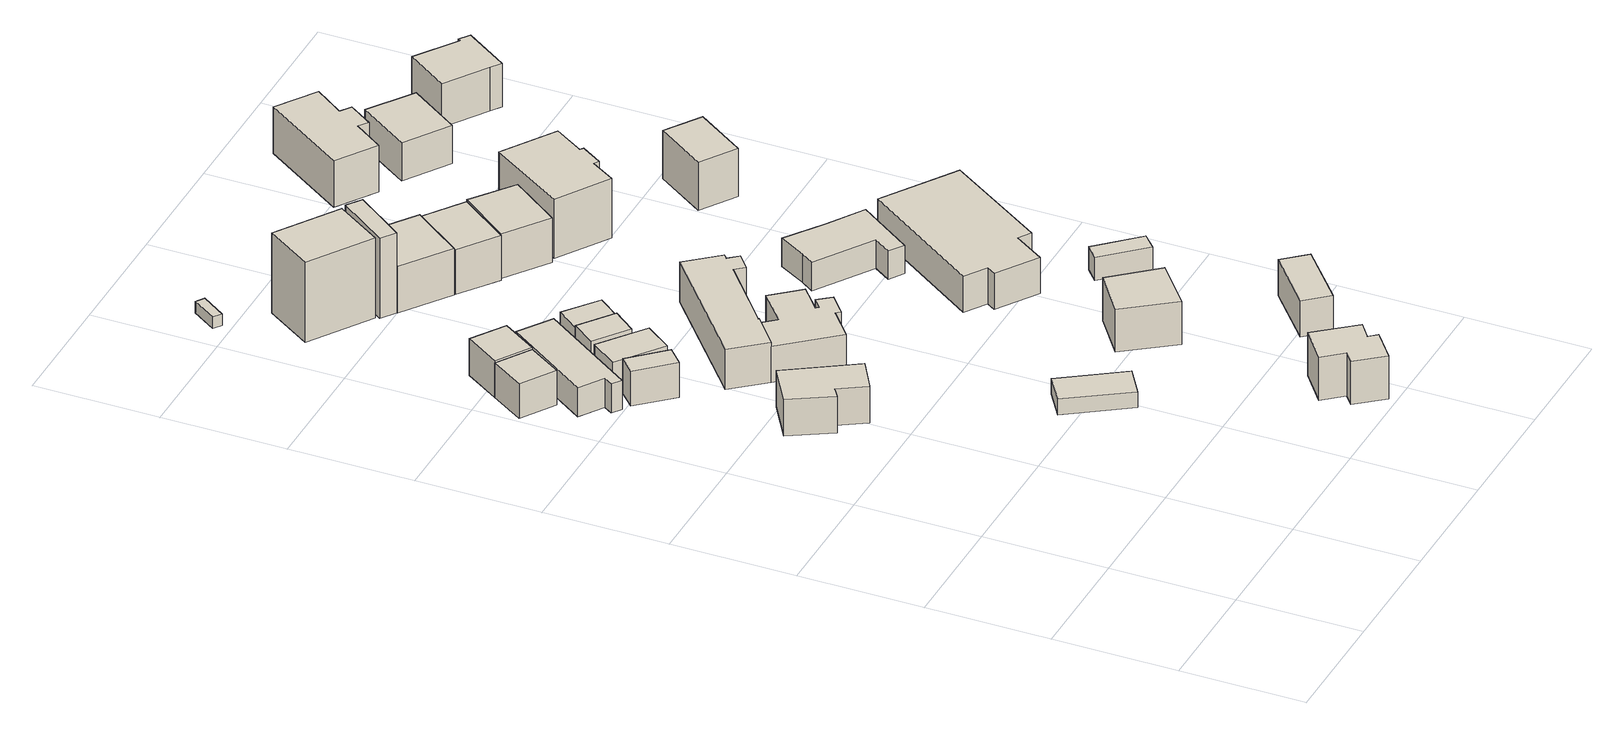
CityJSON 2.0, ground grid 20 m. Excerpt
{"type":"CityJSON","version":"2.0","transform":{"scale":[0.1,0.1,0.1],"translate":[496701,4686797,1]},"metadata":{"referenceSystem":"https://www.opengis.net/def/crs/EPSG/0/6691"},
"CityObjects":{
"building1":{"type":"Building","attributes":{"usage":"413","yearOfConstruction":1973,"measuredHeight":6.6,"storeysAboveGround":2,"storeysBelowGround":9999,"BuildingDetailAttribute.siteArea":130,"BuildingDetailAttribute.totalFloorArea":72,"BuildingDetailAttribute.buildingFootprintArea":41,"BuildingDetailAttribute.buildingRoofEdgeArea":85.5,"BuildingDetailAttribute.buildingStructureOrgType":"1","BuildingDetailAttribute.fireproofStructureType":"1003","BuildingDetailAttribute.urbanPlanType":"21","BuildingDetailAttribute.areaClassificationType":"22","BuildingDetailAttribute.districtsAndZonesType":"9","BuildingDetailAttribute.landUseType":"261","BuildingDetailAttribute.buildingCoverageRate":32,"BuildingDetailAttribute.floorAreaRate":55,"BuildingDetailAttribute.specifiedBuildingCoverageRate":80,"BuildingDetailAttribute.specifiedFloorAreaRate":200,"BuildingDetailAttribute.surveyYear":2018,"TsunamiRiskAttribute.description":"1","TsunamiRiskAttribute.rank":"3","TsunamiRiskAttribute.depth":3.58,"LandSlideRiskAttribute.description":"1","LandSlideRiskAttribute.areaType":"1","BuildingIDAttribute.prefecture":"01","BuildingIDAttribute.city":"01205","RealEstateIDAttribute.realEstateIDOfBuilding":"4302000064594-0000","RealEstateIDAttribute.numberOfRealEstateIDOfLand":1,"RealEstateIDAttribute.realEstateIDOfLand":"4302000068972-0000","RealEstateIDAttribute.matchingScore":97},"geometry":[{"type":"Solid","lod":"1","boundaries":[[[[0,1,2,3]],[[2,4,5,3]],[[1,6,4,2]],[[0,7,6,1]],[[3,5,7,0]],[[4,6,7,5]]]]}]},
"building2":{"type":"Building","attributes":{"usage":"461","yearOfConstruction":"0001","measuredHeight":7.2,"storeysAboveGround":9999,"storeysBelowGround":9999,"BuildingDetailAttribute.siteArea":-9999,"BuildingDetailAttribute.totalFloorArea":-9999,"BuildingDetailAttribute.buildingFootprintArea":-9999,"BuildingDetailAttribute.buildingRoofEdgeArea":-9999,"BuildingDetailAttribute.buildingStructureOrgType":"9","BuildingDetailAttribute.fireproofStructureType":"1011","BuildingDetailAttribute.urbanPlanType":"21","BuildingDetailAttribute.areaClassificationType":"22","BuildingDetailAttribute.districtsAndZonesType":"99","BuildingDetailAttribute.landUseType":"231","BuildingDetailAttribute.buildingCoverageRate":-9999,"BuildingDetailAttribute.floorAreaRate":-9999,"BuildingDetailAttribute.specifiedBuildingCoverageRate":-9999,"BuildingDetailAttribute.specifiedFloorAreaRate":-9999,"BuildingDetailAttribute.surveyYear":2018,"TsunamiRiskAttribute.description":"1","TsunamiRiskAttribute.rank":"3","TsunamiRiskAttribute.depth":3.12,"LandSlideRiskAttribute.description":"1","LandSlideRiskAttribute.areaType":"1","BuildingIDAttribute.prefecture":"01","BuildingIDAttribute.city":"01205"},"geometry":[{"type":"Solid","lod":"1","boundaries":[[[[8,9,10,11,12,13]],[[12,14,15,13]],[[11,16,14,12]],[[10,17,16,11]],[[9,18,17,10]],[[8,19,18,9]],[[13,15,19,8]],[[14,16,17,18,19,15]]]]}]},
"building3":{"type":"Building","attributes":{"usage":"402","yearOfConstruction":1968,"measuredHeight":6.5,"storeysAboveGround":3,"storeysBelowGround":9999,"BuildingDetailAttribute.siteArea":227,"BuildingDetailAttribute.totalFloorArea":150,"BuildingDetailAttribute.buildingFootprintArea":50,"BuildingDetailAttribute.buildingRoofEdgeArea":25.7,"BuildingDetailAttribute.buildingStructureOrgType":"3","BuildingDetailAttribute.fireproofStructureType":"1001","BuildingDetailAttribute.urbanPlanType":"21","BuildingDetailAttribute.areaClassificationType":"22","BuildingDetailAttribute.districtsAndZonesType":"9","BuildingDetailAttribute.landUseType":"261","BuildingDetailAttribute.buildingCoverageRate":22,"BuildingDetailAttribute.floorAreaRate":66,"BuildingDetailAttribute.specifiedBuildingCoverageRate":80,"BuildingDetailAttribute.specifiedFloorAreaRate":200,"BuildingDetailAttribute.surveyYear":2018,"TsunamiRiskAttribute.description":"1","TsunamiRiskAttribute.rank":"3","TsunamiRiskAttribute.depth":3.58,"LandSlideRiskAttribute.description":"1","LandSlideRiskAttribute.areaType":"1","BuildingIDAttribute.prefecture":"01","BuildingIDAttribute.city":"01205"},"geometry":[{"type":"Solid","lod":"1","boundaries":[[[[20,21,22,23]],[[22,24,25,23]],[[21,26,24,22]],[[20,27,26,21]],[[23,25,27,20]],[[24,26,27,25]]]]}]},
"building4":{"type":"Building","attributes":{"usage":"461","yearOfConstruction":"0001","measuredHeight":7.1,"storeysAboveGround":9999,"storeysBelowGround":9999,"BuildingDetailAttribute.siteArea":-9999,"BuildingDetailAttribute.totalFloorArea":-9999,"BuildingDetailAttribute.buildingFootprintArea":-9999,"BuildingDetailAttribute.buildingRoofEdgeArea":-9999,"BuildingDetailAttribute.buildingStructureOrgType":"9","BuildingDetailAttribute.fireproofStructureType":"1011","BuildingDetailAttribute.urbanPlanType":"21","BuildingDetailAttribute.areaClassificationType":"22","BuildingDetailAttribute.districtsAndZonesType":"99","BuildingDetailAttribute.landUseType":"231","BuildingDetailAttribute.buildingCoverageRate":-9999,"BuildingDetailAttribute.floorAreaRate":-9999,"BuildingDetailAttribute.specifiedBuildingCoverageRate":-9999,"BuildingDetailAttribute.specifiedFloorAreaRate":-9999,"BuildingDetailAttribute.surveyYear":2018,"TsunamiRiskAttribute.description":"1","TsunamiRiskAttribute.rank":"3","TsunamiRiskAttribute.depth":3.66,"LandSlideRiskAttribute.description":"1","LandSlideRiskAttribute.areaType":"1","BuildingIDAttribute.prefecture":"01","BuildingIDAttribute.city":"01205","RealEstateIDAttribute.realEstateIDOfBuilding":"4302000064535-0000","RealEstateIDAttribute.numberOfRealEstateIDOfLand":132,"RealEstateIDAttribute.realEstateIDOfLand":"4302000068908-0000","RealEstateIDAttribute.matchingScore":98},"geometry":[{"type":"Solid","lod":"1","boundaries":[[[[2,28,29,3]],[[29,30,31,3]],[[28,32,30,29]],[[2,33,32,28]],[[3,31,33,2]],[[30,32,33,31]]]]}]},
"building5":{"type":"Building","attributes":{"usage":"461","yearOfConstruction":"0001","measuredHeight":8.2,"storeysAboveGround":9999,"storeysBelowGround":9999,"BuildingDetailAttribute.siteArea":-9999,"BuildingDetailAttribute.totalFloorArea":-9999,"BuildingDetailAttribute.buildingFootprintArea":-9999,"BuildingDetailAttribute.buildingRoofEdgeArea":-9999,"BuildingDetailAttribute.buildingStructureOrgType":"9","BuildingDetailAttribute.fireproofStructureType":"1011","BuildingDetailAttribute.urbanPlanType":"21","BuildingDetailAttribute.areaClassificationType":"22","BuildingDetailAttribute.districtsAndZonesType":"99","BuildingDetailAttribute.landUseType":"231","BuildingDetailAttribute.buildingCoverageRate":-9999,"BuildingDetailAttribute.floorAreaRate":-9999,"BuildingDetailAttribute.specifiedBuildingCoverageRate":-9999,"BuildingDetailAttribute.specifiedFloorAreaRate":-9999,"BuildingDetailAttribute.surveyYear":2018,"TsunamiRiskAttribute.description":"1","TsunamiRiskAttribute.rank":"3","TsunamiRiskAttribute.depth":3.74,"LandSlideRiskAttribute.description":"1","LandSlideRiskAttribute.areaType":"1","BuildingIDAttribute.prefecture":"01","BuildingIDAttribute.city":"01205"},"geometry":[{"type":"Solid","lod":"1","boundaries":[[[[34,35,36,37,38,39]],[[38,40,41,39]],[[37,42,40,38]],[[36,43,42,37]],[[35,44,43,36]],[[34,45,44,35]],[[39,41,45,34]],[[40,42,43,44,45,41]]]]}]},
"building6":{"type":"Building","attributes":{"usage":"414","yearOfConstruction":1978,"measuredHeight":7.5,"storeysAboveGround":2,"storeysBelowGround":9999,"BuildingDetailAttribute.siteArea":-9999,"BuildingDetailAttribute.totalFloorArea":99,"BuildingDetailAttribute.buildingFootprintArea":50,"BuildingDetailAttribute.buildingRoofEdgeArea":47.9,"BuildingDetailAttribute.buildingStructureOrgType":"1","BuildingDetailAttribute.fireproofStructureType":"1003","BuildingDetailAttribute.urbanPlanType":"21","BuildingDetailAttribute.areaClassificationType":"22","BuildingDetailAttribute.districtsAndZonesType":"9","BuildingDetailAttribute.landUseType":"261","BuildingDetailAttribute.buildingCoverageRate":-9999,"BuildingDetailAttribute.floorAreaRate":-9999,"BuildingDetailAttribute.specifiedBuildingCoverageRate":80,"BuildingDetailAttribute.specifiedFloorAreaRate":200,"BuildingDetailAttribute.surveyYear":2018,"TsunamiRiskAttribute.description":"1","TsunamiRiskAttribute.rank":"3","TsunamiRiskAttribute.depth":3.58,"LandSlideRiskAttribute.description":"1","LandSlideRiskAttribute.areaType":"1","BuildingIDAttribute.prefecture":"01","BuildingIDAttribute.city":"01205","RealEstateIDAttribute.realEstateIDOfBuilding":"4302000064590-0000","RealEstateIDAttribute.numberOfRealEstateIDOfLand":1,"RealEstateIDAttribute.realEstateIDOfLand":"4302000068967-0000","RealEstateIDAttribute.matchingScore":90},"geometry":[{"type":"Solid","lod":"1","boundaries":[[[[46,47,48,49]],[[48,50,51,49]],[[47,52,50,48]],[[46,53,52,47]],[[49,51,53,46]],[[50,52,53,51]]]]}]},
"building7":{"type":"Building","attributes":{"usage":"411","yearOfConstruction":1981,"measuredHeight":8.8,"storeysAboveGround":2,"storeysBelowGround":9999,"BuildingDetailAttribute.siteArea":110,"BuildingDetailAttribute.totalFloorArea":106,"BuildingDetailAttribute.buildingFootprintArea":51,"BuildingDetailAttribute.buildingRoofEdgeArea":63.9,"BuildingDetailAttribute.buildingStructureOrgType":"1","BuildingDetailAttribute.fireproofStructureType":"1003","BuildingDetailAttribute.urbanPlanType":"21","BuildingDetailAttribute.areaClassificationType":"22","BuildingDetailAttribute.districtsAndZonesType":"5","BuildingDetailAttribute.landUseType":"261","BuildingDetailAttribute.buildingCoverageRate":46,"BuildingDetailAttribute.floorAreaRate":96,"BuildingDetailAttribute.specifiedBuildingCoverageRate":60,"BuildingDetailAttribute.specifiedFloorAreaRate":200,"BuildingDetailAttribute.surveyYear":2018,"TsunamiRiskAttribute.description":"1","TsunamiRiskAttribute.rank":"2","TsunamiRiskAttribute.depth":2.41,"LandSlideRiskAttribute.description":"1","LandSlideRiskAttribute.areaType":"1","BuildingIDAttribute.prefecture":"01","BuildingIDAttribute.city":"01205","RealEstateIDAttribute.realEstateIDOfBuilding":"4302000064799-0000","RealEstateIDAttribute.numberOfRealEstateIDOfLand":4,"RealEstateIDAttribute.realEstateIDOfLand":"4302000069307-0000","RealEstateIDAttribute.matchingScore":86},"geometry":[{"type":"Solid","lod":"1","boundaries":[[[[54,55,56,57]],[[56,58,59,57]],[[55,60,58,56]],[[54,61,60,55]],[[57,59,61,54]],[[58,60,61,59]]]]}]},
"building8":{"type":"Building","attributes":{"usage":"414","yearOfConstruction":1959,"measuredHeight":6.4,"storeysAboveGround":2,"storeysBelowGround":9999,"BuildingDetailAttribute.siteArea":-9999,"BuildingDetailAttribute.totalFloorArea":46,"BuildingDetailAttribute.buildingFootprintArea":23,"BuildingDetailAttribute.buildingRoofEdgeArea":62,"BuildingDetailAttribute.buildingStructureOrgType":"1","BuildingDetailAttribute.fireproofStructureType":"1011","BuildingDetailAttribute.urbanPlanType":"21","BuildingDetailAttribute.areaClassificationType":"22","BuildingDetailAttribute.districtsAndZonesType":"9","BuildingDetailAttribute.landUseType":"261","BuildingDetailAttribute.buildingCoverageRate":-9999,"BuildingDetailAttribute.floorAreaRate":-9999,"BuildingDetailAttribute.specifiedBuildingCoverageRate":80,"BuildingDetailAttribute.specifiedFloorAreaRate":200,"BuildingDetailAttribute.surveyYear":2018,"TsunamiRiskAttribute.description":"1","TsunamiRiskAttribute.rank":"3","TsunamiRiskAttribute.depth":3.74,"LandSlideRiskAttribute.description":"1","LandSlideRiskAttribute.areaType":"1","BuildingIDAttribute.prefecture":"01","BuildingIDAttribute.city":"01205","RealEstateIDAttribute.realEstateIDOfBuilding":"4302000064546-0000","RealEstateIDAttribute.numberOfRealEstateIDOfLand":132,"RealEstateIDAttribute.realEstateIDOfLand":"4302000068908-0000","RealEstateIDAttribute.matchingScore":72},"geometry":[{"type":"Solid","lod":"1","boundaries":[[[[62,63,64,65]],[[64,66,67,65]],[[63,68,66,64]],[[62,69,68,63]],[[65,67,69,62]],[[66,68,69,67]]]]}]},
"building9":{"type":"Building","attributes":{"usage":"461","yearOfConstruction":"0001","measuredHeight":-9999,"storeysAboveGround":9999,"storeysBelowGround":9999,"BuildingDetailAttribute.siteArea":-9999,"BuildingDetailAttribute.totalFloorArea":-9999,"BuildingDetailAttribute.buildingFootprintArea":-9999,"BuildingDetailAttribute.buildingRoofEdgeArea":-9999,"BuildingDetailAttribute.buildingStructureOrgType":"9","BuildingDetailAttribute.fireproofStructureType":"1011","BuildingDetailAttribute.urbanPlanType":"21","BuildingDetailAttribute.areaClassificationType":"22","BuildingDetailAttribute.districtsAndZonesType":"99","BuildingDetailAttribute.landUseType":"231","BuildingDetailAttribute.buildingCoverageRate":-9999,"BuildingDetailAttribute.floorAreaRate":-9999,"BuildingDetailAttribute.specifiedBuildingCoverageRate":-9999,"BuildingDetailAttribute.specifiedFloorAreaRate":-9999,"BuildingDetailAttribute.surveyYear":2018,"TsunamiRiskAttribute.description":"1","TsunamiRiskAttribute.rank":"3","TsunamiRiskAttribute.depth":3.6,"BuildingIDAttribute.prefecture":"01","BuildingIDAttribute.city":"01205"},"geometry":[{"type":"Solid","lod":"1","boundaries":[[[[70,71,72,73]],[[72,74,75,73]],[[71,76,74,72]],[[70,77,76,71]],[[73,75,77,70]],[[74,76,77,75]]]]}]},
"building10":{"type":"Building","attributes":{"usage":"461","yearOfConstruction":"0001","measuredHeight":6.4,"storeysAboveGround":9999,"storeysBelowGround":9999,"BuildingDetailAttribute.siteArea":-9999,"BuildingDetailAttribute.totalFloorArea":-9999,"BuildingDetailAttribute.buildingFootprintArea":-9999,"BuildingDetailAttribute.buildingRoofEdgeArea":-9999,"BuildingDetailAttribute.buildingStructureOrgType":"9","BuildingDetailAttribute.fireproofStructureType":"1003","BuildingDetailAttribute.urbanPlanType":"21","BuildingDetailAttribute.areaClassificationType":"22","BuildingDetailAttribute.districtsAndZonesType":"99","BuildingDetailAttribute.landUseType":"231","BuildingDetailAttribute.buildingCoverageRate":-9999,"BuildingDetailAttribute.floorAreaRate":-9999,"BuildingDetailAttribute.specifiedBuildingCoverageRate":-9999,"BuildingDetailAttribute.specifiedFloorAreaRate":-9999,"BuildingDetailAttribute.surveyYear":2018,"TsunamiRiskAttribute.description":"1","TsunamiRiskAttribute.rank":"3","TsunamiRiskAttribute.depth":3.77,"LandSlideRiskAttribute.description":"1","LandSlideRiskAttribute.areaType":"1","BuildingIDAttribute.prefecture":"01","BuildingIDAttribute.city":"01205"},"geometry":[{"type":"Solid","lod":"1","boundaries":[[[[78,79,80,81]],[[80,82,83,81]],[[79,84,82,80]],[[78,85,84,79]],[[81,83,85,78]],[[82,84,85,83]]]]}]},
"building11":{"type":"Building","attributes":{"usage":"401","yearOfConstruction":1963,"measuredHeight":7.6,"storeysAboveGround":2,"storeysBelowGround":9999,"BuildingDetailAttribute.siteArea":503,"BuildingDetailAttribute.totalFloorArea":56,"BuildingDetailAttribute.buildingFootprintArea":29,"BuildingDetailAttribute.buildingRoofEdgeArea":287.8,"BuildingDetailAttribute.buildingStructureOrgType":"1","BuildingDetailAttribute.fireproofStructureType":"1011","BuildingDetailAttribute.urbanPlanType":"21","BuildingDetailAttribute.areaClassificationType":"22","BuildingDetailAttribute.districtsAndZonesType":"9","BuildingDetailAttribute.landUseType":"261","BuildingDetailAttribute.buildingCoverageRate":6,"BuildingDetailAttribute.floorAreaRate":11,"BuildingDetailAttribute.specifiedBuildingCoverageRate":80,"BuildingDetailAttribute.specifiedFloorAreaRate":200,"BuildingDetailAttribute.surveyYear":2018,"TsunamiRiskAttribute.description":"1","TsunamiRiskAttribute.rank":"3","TsunamiRiskAttribute.depth":3.61,"LandSlideRiskAttribute.description":"1","LandSlideRiskAttribute.areaType":"1","BuildingIDAttribute.prefecture":"01","BuildingIDAttribute.city":"01205","RealEstateIDAttribute.realEstateIDOfBuilding":"4302000064588-0000","RealEstateIDAttribute.numberOfRealEstateIDOfLand":2,"RealEstateIDAttribute.realEstateIDOfLand":"4302000068964-0000","RealEstateIDAttribute.matchingScore":85},"geometry":[{"type":"Solid","lod":"1","boundaries":[[[[86,87,88,89,90,91,92,93,94,95,96,97]],[[96,98,99,97]],[[95,100,98,96]],[[94,101,100,95]],[[93,102,101,94]],[[92,103,102,93]],[[91,104,103,92]],[[90,105,104,91]],[[89,106,105,90]],[[88,107,106,89]],[[87,108,107,88]],[[86,109,108,87]],[[97,99,109,86]],[[98,100,101,102,103,104,105,106,107,108,109,99]]]]}]},
"building12":{"type":"Building","attributes":{"usage":"412","yearOfConstruction":1981,"measuredHeight":16.3,"storeysAboveGround":4,"storeysBelowGround":9999,"BuildingDetailAttribute.siteArea":168,"BuildingDetailAttribute.totalFloorArea":525,"BuildingDetailAttribute.buildingFootprintArea":129,"BuildingDetailAttribute.buildingRoofEdgeArea":107.2,"BuildingDetailAttribute.buildingStructureOrgType":"2","BuildingDetailAttribute.fireproofStructureType":"1002","BuildingDetailAttribute.urbanPlanType":"21","BuildingDetailAttribute.areaClassificationType":"22","BuildingDetailAttribute.districtsAndZonesType":"9","BuildingDetailAttribute.landUseType":"261","BuildingDetailAttribute.buildingCoverageRate":77,"BuildingDetailAttribute.floorAreaRate":313,"BuildingDetailAttribute.specifiedBuildingCoverageRate":80,"BuildingDetailAttribute.specifiedFloorAreaRate":200,"BuildingDetailAttribute.surveyYear":2018,"TsunamiRiskAttribute.description":"1","TsunamiRiskAttribute.rank":"3","TsunamiRiskAttribute.depth":3.54,"LandSlideRiskAttribute.description":"1","LandSlideRiskAttribute.areaType":"1","BuildingIDAttribute.prefecture":"01","BuildingIDAttribute.city":"01205","RealEstateIDAttribute.realEstateIDOfBuilding":"4302000108465-0000","RealEstateIDAttribute.numberOfRealEstateIDOfLand":2,"RealEstateIDAttribute.realEstateIDOfLand":"4302000111783-0000","RealEstateIDAttribute.matchingScore":84},"geometry":[{"type":"Solid","lod":"1","boundaries":[[[[110,111,112,113]],[[112,114,115,113]],[[111,116,114,112]],[[110,117,116,111]],[[113,115,117,110]],[[114,116,117,115]]]]}]},
"building13":{"type":"Building","attributes":{"usage":"411","yearOfConstruction":1973,"measuredHeight":8.3,"storeysAboveGround":2,"storeysBelowGround":9999,"BuildingDetailAttribute.siteArea":105,"BuildingDetailAttribute.totalFloorArea":121,"BuildingDetailAttribute.buildingFootprintArea":61,"BuildingDetailAttribute.buildingRoofEdgeArea":71.8,"BuildingDetailAttribute.buildingStructureOrgType":"1","BuildingDetailAttribute.fireproofStructureType":"1003","BuildingDetailAttribute.urbanPlanType":"21","BuildingDetailAttribute.areaClassificationType":"22","BuildingDetailAttribute.districtsAndZonesType":"5","BuildingDetailAttribute.landUseType":"261","BuildingDetailAttribute.buildingCoverageRate":58,"BuildingDetailAttribute.floorAreaRate":115,"BuildingDetailAttribute.specifiedBuildingCoverageRate":60,"BuildingDetailAttribute.specifiedFloorAreaRate":200,"BuildingDetailAttribute.surveyYear":2018,"TsunamiRiskAttribute.description":"1","TsunamiRiskAttribute.rank":"3","TsunamiRiskAttribute.depth":3.51,"LandSlideRiskAttribute.description":"1","LandSlideRiskAttribute.areaType":"1","BuildingIDAttribute.prefecture":"01","BuildingIDAttribute.city":"01205","RealEstateIDAttribute.realEstateIDOfBuilding":"4302000064766-0000","RealEstateIDAttribute.numberOfRealEstateIDOfLand":2,"RealEstateIDAttribute.realEstateIDOfLand":"4302000069253-0000","RealEstateIDAttribute.matchingScore":93},"geometry":[{"type":"Solid","lod":"1","boundaries":[[[[118,119,120,121,122,123,124,125]],[[124,126,127,125]],[[123,128,126,124]],[[122,129,128,123]],[[121,130,129,122]],[[120,131,130,121]],[[119,132,131,120]],[[118,133,132,119]],[[125,127,133,118]],[[126,128,129,130,131,132,133,127]]]]}]},
"building14":{"type":"Building","attributes":{"usage":"461","yearOfConstruction":"0001","measuredHeight":8.6,"storeysAboveGround":9999,"storeysBelowGround":9999,"BuildingDetailAttribute.siteArea":-9999,"BuildingDetailAttribute.totalFloorArea":-9999,"BuildingDetailAttribute.buildingFootprintArea":-9999,"BuildingDetailAttribute.buildingRoofEdgeArea":-9999,"BuildingDetailAttribute.buildingStructureOrgType":"9","BuildingDetailAttribute.fireproofStructureType":"1003","BuildingDetailAttribute.urbanPlanType":"21","BuildingDetailAttribute.areaClassificationType":"22","BuildingDetailAttribute.districtsAndZonesType":"99","BuildingDetailAttribute.landUseType":"231","BuildingDetailAttribute.buildingCoverageRate":-9999,"BuildingDetailAttribute.floorAreaRate":-9999,"BuildingDetailAttribute.specifiedBuildingCoverageRate":-9999,"BuildingDetailAttribute.specifiedFloorAreaRate":-9999,"BuildingDetailAttribute.surveyYear":2018,"TsunamiRiskAttribute.description":"1","TsunamiRiskAttribute.rank":"3","TsunamiRiskAttribute.depth":3.51,"LandSlideRiskAttribute.description":"1","LandSlideRiskAttribute.areaType":"1","BuildingIDAttribute.prefecture":"01","BuildingIDAttribute.city":"01205","RealEstateIDAttribute.realEstateIDOfBuilding":"4302000064502-0000","RealEstateIDAttribute.numberOfRealEstateIDOfLand":132,"RealEstateIDAttribute.realEstateIDOfLand":"4302000068908-0000","RealEstateIDAttribute.matchingScore":96},"geometry":[{"type":"Solid","lod":"1","boundaries":[[[[96,134,135,136,137,138,139,140,141,97]],[[141,142,143,97]],[[140,144,142,141]],[[139,145,144,140]],[[138,146,145,139]],[[137,147,146,138]],[[136,148,147,137]],[[135,149,148,136]],[[134,150,149,135]],[[96,151,150,134]],[[97,143,151,96]],[[142,144,145,146,147,148,149,150,151,143]]]]}]},
"building15":{"type":"Building","attributes":{"usage":"461","yearOfConstruction":"0001","measuredHeight":16.3,"storeysAboveGround":9999,"storeysBelowGround":9999,"BuildingDetailAttribute.siteArea":-9999,"BuildingDetailAttribute.totalFloorArea":-9999,"BuildingDetailAttribute.buildingFootprintArea":-9999,"BuildingDetailAttribute.buildingRoofEdgeArea":-9999,"BuildingDetailAttribute.buildingStructureOrgType":"9","BuildingDetailAttribute.fireproofStructureType":"1011","BuildingDetailAttribute.urbanPlanType":"21","BuildingDetailAttribute.areaClassificationType":"22","BuildingDetailAttribute.districtsAndZonesType":"99","BuildingDetailAttribute.landUseType":"231","BuildingDetailAttribute.buildingCoverageRate":-9999,"BuildingDetailAttribute.floorAreaRate":-9999,"BuildingDetailAttribute.specifiedBuildingCoverageRate":-9999,"BuildingDetailAttribute.specifiedFloorAreaRate":-9999,"BuildingDetailAttribute.surveyYear":2018,"TsunamiRiskAttribute.description":"1","TsunamiRiskAttribute.rank":"3","TsunamiRiskAttribute.depth":3.69,"BuildingIDAttribute.prefecture":"01","BuildingIDAttribute.city":"01205"},"geometry":[{"type":"Solid","lod":"1","boundaries":[[[[152,153,154,155]],[[154,156,157,155]],[[153,158,156,154]],[[152,159,158,153]],[[155,157,159,152]],[[156,158,159,157]]]]}]},
"building16":{"type":"Building","attributes":{"usage":"401","yearOfConstruction":1966,"measuredHeight":10.4,"storeysAboveGround":1,"storeysBelowGround":9999,"BuildingDetailAttribute.siteArea":84,"BuildingDetailAttribute.totalFloorArea":66,"BuildingDetailAttribute.buildingFootprintArea":66,"BuildingDetailAttribute.buildingRoofEdgeArea":93.5,"BuildingDetailAttribute.buildingStructureOrgType":"2","BuildingDetailAttribute.fireproofStructureType":"1002","BuildingDetailAttribute.urbanPlanType":"21","BuildingDetailAttribute.areaClassificationType":"22","BuildingDetailAttribute.districtsAndZonesType":"9","BuildingDetailAttribute.landUseType":"261","BuildingDetailAttribute.buildingCoverageRate":79,"BuildingDetailAttribute.floorAreaRate":79,"BuildingDetailAttribute.specifiedBuildingCoverageRate":80,"BuildingDetailAttribute.specifiedFloorAreaRate":200,"BuildingDetailAttribute.surveyYear":2018,"TsunamiRiskAttribute.description":"1","TsunamiRiskAttribute.rank":"3","TsunamiRiskAttribute.depth":3.45,"BuildingIDAttribute.prefecture":"01","BuildingIDAttribute.city":"01205","RealEstateIDAttribute.realEstateIDOfBuilding":"4302000108466-0000","RealEstateIDAttribute.numberOfRealEstateIDOfLand":1,"RealEstateIDAttribute.realEstateIDOfLand":"4302000111785-0000","RealEstateIDAttribute.matchingScore":88},"geometry":[{"type":"Solid","lod":"1","boundaries":[[[[160,161,162,163]],[[162,164,165,163]],[[161,166,164,162]],[[160,167,166,161]],[[163,165,167,160]],[[164,166,167,165]]]]}]},
"building17":{"type":"Building","attributes":{"usage":"411","yearOfConstruction":1972,"measuredHeight":9.2,"storeysAboveGround":3,"storeysBelowGround":9999,"BuildingDetailAttribute.siteArea":142,"BuildingDetailAttribute.totalFloorArea":164,"BuildingDetailAttribute.buildingFootprintArea":80,"BuildingDetailAttribute.buildingRoofEdgeArea":82.6,"BuildingDetailAttribute.buildingStructureOrgType":"1","BuildingDetailAttribute.fireproofStructureType":"1003","BuildingDetailAttribute.urbanPlanType":"21","BuildingDetailAttribute.areaClassificationType":"22","BuildingDetailAttribute.districtsAndZonesType":"5","BuildingDetailAttribute.landUseType":"261","BuildingDetailAttribute.buildingCoverageRate":56,"BuildingDetailAttribute.floorAreaRate":115,"BuildingDetailAttribute.specifiedBuildingCoverageRate":60,"BuildingDetailAttribute.specifiedFloorAreaRate":200,"BuildingDetailAttribute.surveyYear":2018,"TsunamiRiskAttribute.description":"1","TsunamiRiskAttribute.rank":"3","TsunamiRiskAttribute.depth":3.41,"LandSlideRiskAttribute.description":"1","LandSlideRiskAttribute.areaType":"1","BuildingIDAttribute.prefecture":"01","BuildingIDAttribute.city":"01205","RealEstateIDAttribute.realEstateIDOfBuilding":"4302000064581-0000","RealEstateIDAttribute.numberOfRealEstateIDOfLand":1,"RealEstateIDAttribute.realEstateIDOfLand":"4302000068952-0000","RealEstateIDAttribute.matchingScore":90},"geometry":[{"type":"Solid","lod":"1","boundaries":[[[[168,169,170,171]],[[170,172,173,171]],[[169,174,172,170]],[[168,175,174,169]],[[171,173,175,168]],[[172,174,175,173]]]]}]},
"building18":{"type":"Building","attributes":{"usage":"413","yearOfConstruction":1968,"measuredHeight":9.2,"storeysAboveGround":2,"storeysBelowGround":9999,"BuildingDetailAttribute.siteArea":84,"BuildingDetailAttribute.totalFloorArea":132,"BuildingDetailAttribute.buildingFootprintArea":66,"BuildingDetailAttribute.buildingRoofEdgeArea":76.3,"BuildingDetailAttribute.buildingStructureOrgType":"1","BuildingDetailAttribute.fireproofStructureType":"1003","BuildingDetailAttribute.urbanPlanType":"21","BuildingDetailAttribute.areaClassificationType":"22","BuildingDetailAttribute.districtsAndZonesType":"9","BuildingDetailAttribute.landUseType":"261","BuildingDetailAttribute.buildingCoverageRate":79,"BuildingDetailAttribute.floorAreaRate":157,"BuildingDetailAttribute.specifiedBuildingCoverageRate":80,"BuildingDetailAttribute.specifiedFloorAreaRate":200,"BuildingDetailAttribute.surveyYear":2018,"TsunamiRiskAttribute.description":"1","TsunamiRiskAttribute.rank":"3","TsunamiRiskAttribute.depth":3.47,"BuildingIDAttribute.prefecture":"01","BuildingIDAttribute.city":"01205","RealEstateIDAttribute.realEstateIDOfBuilding":"4302000108467-0000","RealEstateIDAttribute.numberOfRealEstateIDOfLand":1,"RealEstateIDAttribute.realEstateIDOfLand":"4302000111786-0000","RealEstateIDAttribute.matchingScore":93},"geometry":[{"type":"Solid","lod":"1","boundaries":[[[[176,177,178,179]],[[178,180,181,179]],[[177,182,180,178]],[[176,183,182,177]],[[179,181,183,176]],[[180,182,183,181]]]]}]},
"building19":{"type":"Building","attributes":{"usage":"461","yearOfConstruction":"0001","measuredHeight":2.8,"storeysAboveGround":9999,"storeysBelowGround":9999,"BuildingDetailAttribute.siteArea":-9999,"BuildingDetailAttribute.totalFloorArea":-9999,"BuildingDetailAttribute.buildingFootprintArea":-9999,"BuildingDetailAttribute.buildingRoofEdgeArea":-9999,"BuildingDetailAttribute.buildingStructureOrgType":"9","BuildingDetailAttribute.fireproofStructureType":"1011","BuildingDetailAttribute.urbanPlanType":"21","BuildingDetailAttribute.areaClassificationType":"22","BuildingDetailAttribute.districtsAndZonesType":"99","BuildingDetailAttribute.landUseType":"231","BuildingDetailAttribute.buildingCoverageRate":-9999,"BuildingDetailAttribute.floorAreaRate":-9999,"BuildingDetailAttribute.specifiedBuildingCoverageRate":-9999,"BuildingDetailAttribute.specifiedFloorAreaRate":-9999,"BuildingDetailAttribute.surveyYear":2018,"TsunamiRiskAttribute.description":"1","TsunamiRiskAttribute.rank":"3","TsunamiRiskAttribute.depth":3.47,"BuildingIDAttribute.prefecture":"01","BuildingIDAttribute.city":"01205"},"geometry":[{"type":"Solid","lod":"1","boundaries":[[[[184,185,186,187]],[[186,188,189,187]],[[185,190,188,186]],[[184,191,190,185]],[[187,189,191,184]],[[188,190,191,189]]]]}]},
"building20":{"type":"Building","attributes":{"usage":"411","yearOfConstruction":1967,"measuredHeight":8,"storeysAboveGround":2,"storeysBelowGround":9999,"BuildingDetailAttribute.siteArea":93,"BuildingDetailAttribute.totalFloorArea":93,"BuildingDetailAttribute.buildingFootprintArea":55,"BuildingDetailAttribute.buildingRoofEdgeArea":55.1,"BuildingDetailAttribute.buildingStructureOrgType":"1","BuildingDetailAttribute.fireproofStructureType":"1003","BuildingDetailAttribute.urbanPlanType":"21","BuildingDetailAttribute.areaClassificationType":"22","BuildingDetailAttribute.districtsAndZonesType":"5","BuildingDetailAttribute.landUseType":"261","BuildingDetailAttribute.buildingCoverageRate":59,"BuildingDetailAttribute.floorAreaRate":100,"BuildingDetailAttribute.specifiedBuildingCoverageRate":60,"BuildingDetailAttribute.specifiedFloorAreaRate":200,"BuildingDetailAttribute.surveyYear":2018,"TsunamiRiskAttribute.description":"1","TsunamiRiskAttribute.rank":"3","TsunamiRiskAttribute.depth":3.59,"LandSlideRiskAttribute.description":"1","LandSlideRiskAttribute.areaType":"1","BuildingIDAttribute.prefecture":"01","BuildingIDAttribute.city":"01205","RealEstateIDAttribute.realEstateIDOfBuilding":"4302000064539-0000","RealEstateIDAttribute.numberOfRealEstateIDOfLand":132,"RealEstateIDAttribute.realEstateIDOfLand":"4302000068908-0000","RealEstateIDAttribute.matchingScore":98},"geometry":[{"type":"Solid","lod":"1","boundaries":[[[[192,193,194,195]],[[194,196,197,195]],[[193,198,196,194]],[[192,199,198,193]],[[195,197,199,192]],[[196,198,199,197]]]]}]},
"building21":{"type":"Building","attributes":{"usage":"411","yearOfConstruction":1966,"measuredHeight":10.4,"storeysAboveGround":2,"storeysBelowGround":9999,"BuildingDetailAttribute.siteArea":168,"BuildingDetailAttribute.totalFloorArea":66,"BuildingDetailAttribute.buildingFootprintArea":33,"BuildingDetailAttribute.buildingRoofEdgeArea":83.8,"BuildingDetailAttribute.buildingStructureOrgType":"1","BuildingDetailAttribute.fireproofStructureType":"1003","BuildingDetailAttribute.urbanPlanType":"21","BuildingDetailAttribute.areaClassificationType":"22","BuildingDetailAttribute.districtsAndZonesType":"9","BuildingDetailAttribute.landUseType":"261","BuildingDetailAttribute.buildingCoverageRate":20,"BuildingDetailAttribute.floorAreaRate":39,"BuildingDetailAttribute.specifiedBuildingCoverageRate":80,"BuildingDetailAttribute.specifiedFloorAreaRate":200,"BuildingDetailAttribute.surveyYear":2018,"TsunamiRiskAttribute.description":"1","TsunamiRiskAttribute.rank":"3","TsunamiRiskAttribute.depth":3.47,"BuildingIDAttribute.prefecture":"01","BuildingIDAttribute.city":"01205","RealEstateIDAttribute.realEstateIDOfBuilding":"4302000108468-0000","RealEstateIDAttribute.numberOfRealEstateIDOfLand":1,"RealEstateIDAttribute.realEstateIDOfLand":"4302000111787-0000","RealEstateIDAttribute.matchingScore":94},"geometry":[{"type":"Solid","lod":"1","boundaries":[[[[200,201,202,203]],[[202,204,205,203]],[[201,206,204,202]],[[200,207,206,201]],[[203,205,207,200]],[[204,206,207,205]]]]}]},
"building22":{"type":"Building","attributes":{"usage":"411","yearOfConstruction":1978,"measuredHeight":6.7,"storeysAboveGround":1,"storeysBelowGround":9999,"BuildingDetailAttribute.siteArea":480,"BuildingDetailAttribute.totalFloorArea":124,"BuildingDetailAttribute.buildingFootprintArea":124,"BuildingDetailAttribute.buildingRoofEdgeArea":112.8,"BuildingDetailAttribute.buildingStructureOrgType":"2","BuildingDetailAttribute.fireproofStructureType":"1002","BuildingDetailAttribute.urbanPlanType":"21","BuildingDetailAttribute.areaClassificationType":"22","BuildingDetailAttribute.districtsAndZonesType":"9","BuildingDetailAttribute.landUseType":"261","BuildingDetailAttribute.buildingCoverageRate":26,"BuildingDetailAttribute.floorAreaRate":26,"BuildingDetailAttribute.specifiedBuildingCoverageRate":80,"BuildingDetailAttribute.specifiedFloorAreaRate":200,"BuildingDetailAttribute.surveyYear":2018,"TsunamiRiskAttribute.description":"1","TsunamiRiskAttribute.rank":"3","TsunamiRiskAttribute.depth":3.92,"LandSlideRiskAttribute.description":"1","LandSlideRiskAttribute.areaType":"1","BuildingIDAttribute.prefecture":"01","BuildingIDAttribute.city":"01205","RealEstateIDAttribute.realEstateIDOfBuilding":"4302000064494-0000","RealEstateIDAttribute.numberOfRealEstateIDOfLand":132,"RealEstateIDAttribute.realEstateIDOfLand":"4302000068908-0000","RealEstateIDAttribute.matchingScore":98},"geometry":[{"type":"Solid","lod":"1","boundaries":[[[[208,209,210,211,212,213,214,215]],[[214,216,217,215]],[[213,218,216,214]],[[212,219,218,213]],[[211,220,219,212]],[[210,221,220,211]],[[209,222,221,210]],[[208,223,222,209]],[[215,217,223,208]],[[216,218,219,220,221,222,223,217]]]]}]},
"building23":{"type":"Building","attributes":{"usage":"461","yearOfConstruction":"0001","measuredHeight":4.9,"storeysAboveGround":9999,"storeysBelowGround":9999,"BuildingDetailAttribute.siteArea":-9999,"BuildingDetailAttribute.totalFloorArea":-9999,"BuildingDetailAttribute.buildingFootprintArea":-9999,"BuildingDetailAttribute.buildingRoofEdgeArea":-9999,"BuildingDetailAttribute.buildingStructureOrgType":"9","BuildingDetailAttribute.fireproofStructureType":"1011","BuildingDetailAttribute.urbanPlanType":"21","BuildingDetailAttribute.areaClassificationType":"22","BuildingDetailAttribute.districtsAndZonesType":"99","BuildingDetailAttribute.landUseType":"231","BuildingDetailAttribute.buildingCoverageRate":-9999,"BuildingDetailAttribute.floorAreaRate":-9999,"BuildingDetailAttribute.specifiedBuildingCoverageRate":-9999,"BuildingDetailAttribute.specifiedFloorAreaRate":-9999,"BuildingDetailAttribute.surveyYear":2018,"TsunamiRiskAttribute.description":"1","TsunamiRiskAttribute.rank":"3","TsunamiRiskAttribute.depth":3.41,"LandSlideRiskAttribute.description":"1","LandSlideRiskAttribute.areaType":"1","BuildingIDAttribute.prefecture":"01","BuildingIDAttribute.city":"01205"},"geometry":[{"type":"Solid","lod":"1","boundaries":[[[[224,225,226,227]],[[226,228,229,227]],[[225,230,228,226]],[[224,231,230,225]],[[227,229,231,224]],[[228,230,231,229]]]]}]},
"building24":{"type":"Building","attributes":{"usage":"441","yearOfConstruction":1970,"measuredHeight":8.1,"storeysAboveGround":1,"storeysBelowGround":9999,"BuildingDetailAttribute.siteArea":357,"BuildingDetailAttribute.totalFloorArea":206,"BuildingDetailAttribute.buildingFootprintArea":206,"BuildingDetailAttribute.buildingRoofEdgeArea":335.7,"BuildingDetailAttribute.buildingStructureOrgType":"2","BuildingDetailAttribute.fireproofStructureType":"1002","BuildingDetailAttribute.urbanPlanType":"21","BuildingDetailAttribute.areaClassificationType":"22","BuildingDetailAttribute.districtsAndZonesType":"9","BuildingDetailAttribute.landUseType":"261","BuildingDetailAttribute.buildingCoverageRate":58,"BuildingDetailAttribute.floorAreaRate":58,"BuildingDetailAttribute.specifiedBuildingCoverageRate":80,"BuildingDetailAttribute.specifiedFloorAreaRate":200,"BuildingDetailAttribute.surveyYear":2018,"TsunamiRiskAttribute.description":"1","TsunamiRiskAttribute.rank":"3","TsunamiRiskAttribute.depth":3.62,"LandSlideRiskAttribute.description":"1","LandSlideRiskAttribute.areaType":"1","BuildingIDAttribute.prefecture":"01","BuildingIDAttribute.city":"01205","RealEstateIDAttribute.realEstateIDOfBuilding":"4302000064512-0000","RealEstateIDAttribute.numberOfRealEstateIDOfLand":132,"RealEstateIDAttribute.realEstateIDOfLand":"4302000068908-0000","RealEstateIDAttribute.matchingScore":92},"geometry":[{"type":"Solid","lod":"1","boundaries":[[[[232,233,234,235,236,237,238,239]],[[238,240,241,239]],[[237,242,240,238]],[[236,243,242,237]],[[235,244,243,236]],[[234,245,244,235]],[[233,246,245,234]],[[232,247,246,233]],[[239,241,247,232]],[[240,242,243,244,245,246,247,241]]]]}]},
"building25":{"type":"Building","attributes":{"usage":"412","yearOfConstruction":2006,"measuredHeight":10.6,"storeysAboveGround":3,"storeysBelowGround":9999,"BuildingDetailAttribute.siteArea":398,"BuildingDetailAttribute.totalFloorArea":361,"BuildingDetailAttribute.buildingFootprintArea":126,"BuildingDetailAttribute.buildingRoofEdgeArea":148.4,"BuildingDetailAttribute.buildingStructureOrgType":"2","BuildingDetailAttribute.fireproofStructureType":"1002","BuildingDetailAttribute.urbanPlanType":"21","BuildingDetailAttribute.areaClassificationType":"22","BuildingDetailAttribute.districtsAndZonesType":"9","BuildingDetailAttribute.landUseType":"261","BuildingDetailAttribute.buildingCoverageRate":32,"BuildingDetailAttribute.floorAreaRate":91,"BuildingDetailAttribute.specifiedBuildingCoverageRate":80,"BuildingDetailAttribute.specifiedFloorAreaRate":200,"BuildingDetailAttribute.surveyYear":2018,"TsunamiRiskAttribute.description":"1","TsunamiRiskAttribute.rank":"3","TsunamiRiskAttribute.depth":3.6,"BuildingIDAttribute.prefecture":"01","BuildingIDAttribute.city":"01205","RealEstateIDAttribute.realEstateIDOfBuilding":"4302001139653-0000","RealEstateIDAttribute.numberOfRealEstateIDOfLand":3,"RealEstateIDAttribute.realEstateIDOfLand":"4302000111788-0000","RealEstateIDAttribute.matchingScore":96},"geometry":[{"type":"Solid","lod":"1","boundaries":[[[[248,249,250,251,252,253,254,255]],[[254,256,257,255]],[[253,258,256,254]],[[252,259,258,253]],[[251,260,259,252]],[[250,261,260,251]],[[249,262,261,250]],[[248,263,262,249]],[[255,257,263,248]],[[256,258,259,260,261,262,263,257]]]]}]},
"building26":{"type":"Building","attributes":{"usage":"412","yearOfConstruction":2002,"measuredHeight":8.8,"storeysAboveGround":2,"storeysBelowGround":9999,"BuildingDetailAttribute.siteArea":298,"BuildingDetailAttribute.totalFloorArea":252,"BuildingDetailAttribute.buildingFootprintArea":126,"BuildingDetailAttribute.buildingRoofEdgeArea":134.6,"BuildingDetailAttribute.buildingStructureOrgType":"1","BuildingDetailAttribute.fireproofStructureType":"1003","BuildingDetailAttribute.urbanPlanType":"21","BuildingDetailAttribute.areaClassificationType":"22","BuildingDetailAttribute.districtsAndZonesType":"9","BuildingDetailAttribute.landUseType":"261","BuildingDetailAttribute.buildingCoverageRate":42,"BuildingDetailAttribute.floorAreaRate":85,"BuildingDetailAttribute.specifiedBuildingCoverageRate":-9999,"BuildingDetailAttribute.specifiedFloorAreaRate":-9999,"BuildingDetailAttribute.surveyYear":2018,"TsunamiRiskAttribute.description":"1","TsunamiRiskAttribute.rank":"3","TsunamiRiskAttribute.depth":3.55,"BuildingIDAttribute.prefecture":"01","BuildingIDAttribute.city":"01205","RealEstateIDAttribute.realEstateIDOfBuilding":"4302001128471-0000","RealEstateIDAttribute.numberOfRealEstateIDOfLand":1,"RealEstateIDAttribute.realEstateIDOfLand":"4302001123907-0000","RealEstateIDAttribute.matchingScore":93},"geometry":[{"type":"Solid","lod":"1","boundaries":[[[[264,265,266,267,268,269,270,271]],[[270,272,273,271]],[[269,274,272,270]],[[268,275,274,269]],[[267,276,275,268]],[[266,277,276,267]],[[265,278,277,266]],[[264,279,278,265]],[[271,273,279,264]],[[272,274,275,276,277,278,279,273]]]]}]},
"building27":{"type":"Building","attributes":{"usage":"411","yearOfConstruction":1966,"measuredHeight":10.4,"storeysAboveGround":2,"storeysBelowGround":9999,"BuildingDetailAttribute.siteArea":84,"BuildingDetailAttribute.totalFloorArea":132,"BuildingDetailAttribute.buildingFootprintArea":66,"BuildingDetailAttribute.buildingRoofEdgeArea":66.2,"BuildingDetailAttribute.buildingStructureOrgType":"1","BuildingDetailAttribute.fireproofStructureType":"1003","BuildingDetailAttribute.urbanPlanType":"21","BuildingDetailAttribute.areaClassificationType":"22","BuildingDetailAttribute.districtsAndZonesType":"9","BuildingDetailAttribute.landUseType":"261","BuildingDetailAttribute.buildingCoverageRate":79,"BuildingDetailAttribute.floorAreaRate":157,"BuildingDetailAttribute.specifiedBuildingCoverageRate":80,"BuildingDetailAttribute.specifiedFloorAreaRate":200,"BuildingDetailAttribute.surveyYear":2018,"TsunamiRiskAttribute.description":"1","TsunamiRiskAttribute.rank":"3","TsunamiRiskAttribute.depth":3.53,"BuildingIDAttribute.prefecture":"01","BuildingIDAttribute.city":"01205","RealEstateIDAttribute.realEstateIDOfBuilding":"4302000108469-0000","RealEstateIDAttribute.numberOfRealEstateIDOfLand":1,"RealEstateIDAttribute.realEstateIDOfLand":"4302000111791-0000","RealEstateIDAttribute.matchingScore":87},"geometry":[{"type":"Solid","lod":"1","boundaries":[[[[280,281,282,283]],[[282,284,285,283]],[[281,286,284,282]],[[280,287,286,281]],[[283,285,287,280]],[[284,286,287,285]]]]}]},
"building28":{"type":"Building","attributes":{"usage":"411","yearOfConstruction":2006,"measuredHeight":8.2,"storeysAboveGround":2,"storeysBelowGround":9999,"BuildingDetailAttribute.siteArea":310,"BuildingDetailAttribute.totalFloorArea":111,"BuildingDetailAttribute.buildingFootprintArea":82,"BuildingDetailAttribute.buildingRoofEdgeArea":85.3,"BuildingDetailAttribute.buildingStructureOrgType":"1","BuildingDetailAttribute.fireproofStructureType":"1003","BuildingDetailAttribute.urbanPlanType":"21","BuildingDetailAttribute.areaClassificationType":"22","BuildingDetailAttribute.districtsAndZonesType":"9","BuildingDetailAttribute.landUseType":"261","BuildingDetailAttribute.buildingCoverageRate":26,"BuildingDetailAttribute.floorAreaRate":36,"BuildingDetailAttribute.specifiedBuildingCoverageRate":-9999,"BuildingDetailAttribute.specifiedFloorAreaRate":-9999,"BuildingDetailAttribute.surveyYear":2018,"TsunamiRiskAttribute.description":"1","TsunamiRiskAttribute.rank":"3","TsunamiRiskAttribute.depth":3.5,"BuildingIDAttribute.prefecture":"01","BuildingIDAttribute.city":"01205","RealEstateIDAttribute.realEstateIDOfBuilding":"4302001139169-0000","RealEstateIDAttribute.numberOfRealEstateIDOfLand":1,"RealEstateIDAttribute.realEstateIDOfLand":"4302001123908-0000","RealEstateIDAttribute.matchingScore":93},"geometry":[{"type":"Solid","lod":"1","boundaries":[[[[288,289,290,291]],[[290,292,293,291]],[[289,294,292,290]],[[288,295,294,289]],[[291,293,295,288]],[[292,294,295,293]]]]}]},
"building29":{"type":"Building","attributes":{"usage":"411","yearOfConstruction":2004,"measuredHeight":8.6,"storeysAboveGround":2,"storeysBelowGround":9999,"BuildingDetailAttribute.siteArea":322,"BuildingDetailAttribute.totalFloorArea":126,"BuildingDetailAttribute.buildingFootprintArea":74,"BuildingDetailAttribute.buildingRoofEdgeArea":62.2,"BuildingDetailAttribute.buildingStructureOrgType":"1","BuildingDetailAttribute.fireproofStructureType":"1003","BuildingDetailAttribute.urbanPlanType":"21","BuildingDetailAttribute.areaClassificationType":"22","BuildingDetailAttribute.districtsAndZonesType":"9","BuildingDetailAttribute.landUseType":"261","BuildingDetailAttribute.buildingCoverageRate":23,"BuildingDetailAttribute.floorAreaRate":39,"BuildingDetailAttribute.specifiedBuildingCoverageRate":-9999,"BuildingDetailAttribute.specifiedFloorAreaRate":-9999,"BuildingDetailAttribute.surveyYear":2018,"TsunamiRiskAttribute.description":"1","TsunamiRiskAttribute.rank":"3","TsunamiRiskAttribute.depth":3.36,"BuildingIDAttribute.prefecture":"01","BuildingIDAttribute.city":"01205","RealEstateIDAttribute.realEstateIDOfBuilding":"4302001135152-0000","RealEstateIDAttribute.numberOfRealEstateIDOfLand":1,"RealEstateIDAttribute.realEstateIDOfLand":"4302001123909-0000","RealEstateIDAttribute.matchingScore":96},"geometry":[{"type":"Solid","lod":"1","boundaries":[[[[296,297,298,299,300,301,302]],[[301,303,304,302]],[[300,305,303,301]],[[299,306,305,300]],[[298,307,306,299]],[[297,308,307,298]],[[296,309,308,297]],[[302,304,309,296]],[[303,305,306,307,308,309,304]]]]}]}
},
"vertices":[
[57,1092,10],[3,1127,10],[38,1181,10],[92,1146,10],[38,1181,70],[92,1146,70],[3,1127,70],[57,1092,70],
[248,694,11],[197,663,11],[170,706,11],[154,695,11],[116,762,11],[180,802,11],[116,762,74],[180,802,74],[154,695,74],[170,706,74],[197,663,74],[248,694,74],
[98,994,10],[123,1018,10],[173,964,10],[147,940,10],[173,964,70],[147,940,70],[123,1018,70],[98,994,70],
[76,1238,10],[129,1203,10],[129,1203,73],[92,1146,73],[76,1238,73],[38,1181,73],
[139,1193,9],[192,1157,9],[86,1002,9],[71,1013,9],[81,1027,9],[43,1053,9],[81,1027,59],[43,1053,59],[71,1013,59],[86,1002,59],[192,1157,59],[139,1193,59],
[115,1030,10],[147,1073,10],[218,1019,10],[186,976,10],[218,1019,65],[186,976,65],[147,1073,65],[115,1030,65],
[436,359,11],[390,329,11],[326,426,11],[371,456,11],[326,426,38],[371,456,38],[390,329,38],[436,359,38],
[202,1039,10],[149,1080,10],[177,1117,10],[231,1076,10],[177,1117,67],[231,1076,67],[149,1080,67],[202,1039,67],
[61,1661,11],[74,1652,11],[47,1613,11],[34,1622,11],[47,1613,31],[34,1622,31],[74,1652,31],[61,1661,31],
[177,1117,9],[206,1153,9],[259,1112,9],[231,1076,9],[259,1112,63],[231,1076,63],[206,1153,63],[177,1117,63],
[304,854,10],[353,896,10],[391,851,10],[353,819,10],[356,814,10],[372,827,10],[389,806,10],[358,780,10],[352,787,10],[308,750,10],[236,835,10],[285,876,10],[236,835,72],[285,876,72],[308,750,72],[352,787,72],[358,780,72],[389,806,72],[372,827,72],[356,814,72],[353,819,72],[391,851,72],[353,896,72],[304,854,72],
[156,1421,10],[57,1487,10],[107,1562,10],[206,1496,10],[107,1562,148],[206,1496,148],[57,1487,148],[156,1421,148],
[512,99,12],[564,140,12],[615,77,12],[590,58,12],[601,45,12],[556,9,12],[521,53,12],[538,67,12],[521,53,86],[538,67,86],[556,9,86],[601,45,86],[590,58,86],[615,77,86],[564,140,86],[512,99,86],
[192,888,10],[372,1040,10],[415,989,10],[408,983,10],[422,967,10],[398,947,10],[385,962,10],[284,877,10],[284,877,79],[285,876,79],[385,962,79],[398,947,79],[422,967,79],[408,983,79],[415,989,79],[372,1040,79],[192,888,79],[236,835,79],
[180,1398,10],[157,1415,10],[216,1495,10],[239,1478,10],[216,1495,148],[239,1478,148],[157,1415,148],[180,1398,148],
[256,1342,10],[181,1397,10],[241,1478,10],[316,1423,10],[241,1478,90],[316,1423,90],[181,1397,90],[256,1342,90],
[633,395,12],[563,337,12],[506,416,12],[573,466,12],[506,416,86],[573,466,86],[563,337,86],[633,395,86],
[320,1297,9],[259,1342,9],[318,1423,9],[380,1378,9],[318,1423,86],[380,1378,86],[259,1342,86],[320,1297,86],
[324,1480,11],[338,1471,11],[313,1435,11],[299,1444,11],[313,1435,37],[299,1444,37],[338,1471,37],[324,1480,37],
[735,263,12],[767,226,12],[682,153,12],[650,190,12],[682,153,74],[650,190,74],[767,226,74],[735,263,74],
[383,1379,10],[449,1329,10],[390,1248,10],[323,1298,10],[390,1248,87],[323,1298,87],[449,1329,87],[383,1379,87],
[635,866,8],[573,777,8],[550,792,8],[569,820,8],[478,880,8],[493,902,8],[518,945,8],[577,903,8],[518,945,57],[577,903,57],[493,902,57],[478,880,57],[569,820,57],[550,792,57],[573,777,57],[635,866,57],
[745,475,11],[722,454,11],[664,519,11],[686,538,11],[664,519,51],[686,538,51],[722,454,51],[745,475,51],
[649,853,8],[765,776,8],[659,616,8],[639,629,8],[606,579,8],[541,622,8],[550,636,8],[516,659,8],[550,636,70],[516,659,70],[541,622,70],[606,579,70],[639,629,70],[659,616,70],[765,776,70],[649,853,70],
[482,1373,9],[566,1318,9],[535,1270,9],[540,1266,9],[518,1232,9],[510,1237,9],[485,1197,9],[402,1250,9],[485,1197,111],[402,1250,111],[510,1237,111],[518,1232,111],[540,1266,111],[535,1270,111],[566,1318,111],[482,1373,111],
[512,1637,11],[529,1625,11],[502,1586,11],[487,1597,11],[454,1549,11],[391,1592,11],[483,1728,11],[546,1685,11],[483,1728,91],[546,1685,91],[391,1592,91],[454,1549,91],[487,1597,91],[502,1586,91],[529,1625,91],[512,1637,91],
[660,1077,6],[604,1115,6],[658,1195,6],[714,1157,6],[658,1195,89],[714,1157,89],[604,1115,89],[660,1077,89],
[562,1482,12],[491,1530,12],[548,1613,12],[618,1564,12],[548,1613,78],[618,1564,78],[491,1530,78],[562,1482,78],
[754,1556,12],[757,1560,12],[773,1548,12],[725,1477,12],[708,1489,12],[641,1534,12],[688,1602,12],[641,1534,87],[688,1602,87],[708,1489,87],[725,1477,87],[773,1548,87],[757,1560,87],[754,1556,87]
]}
